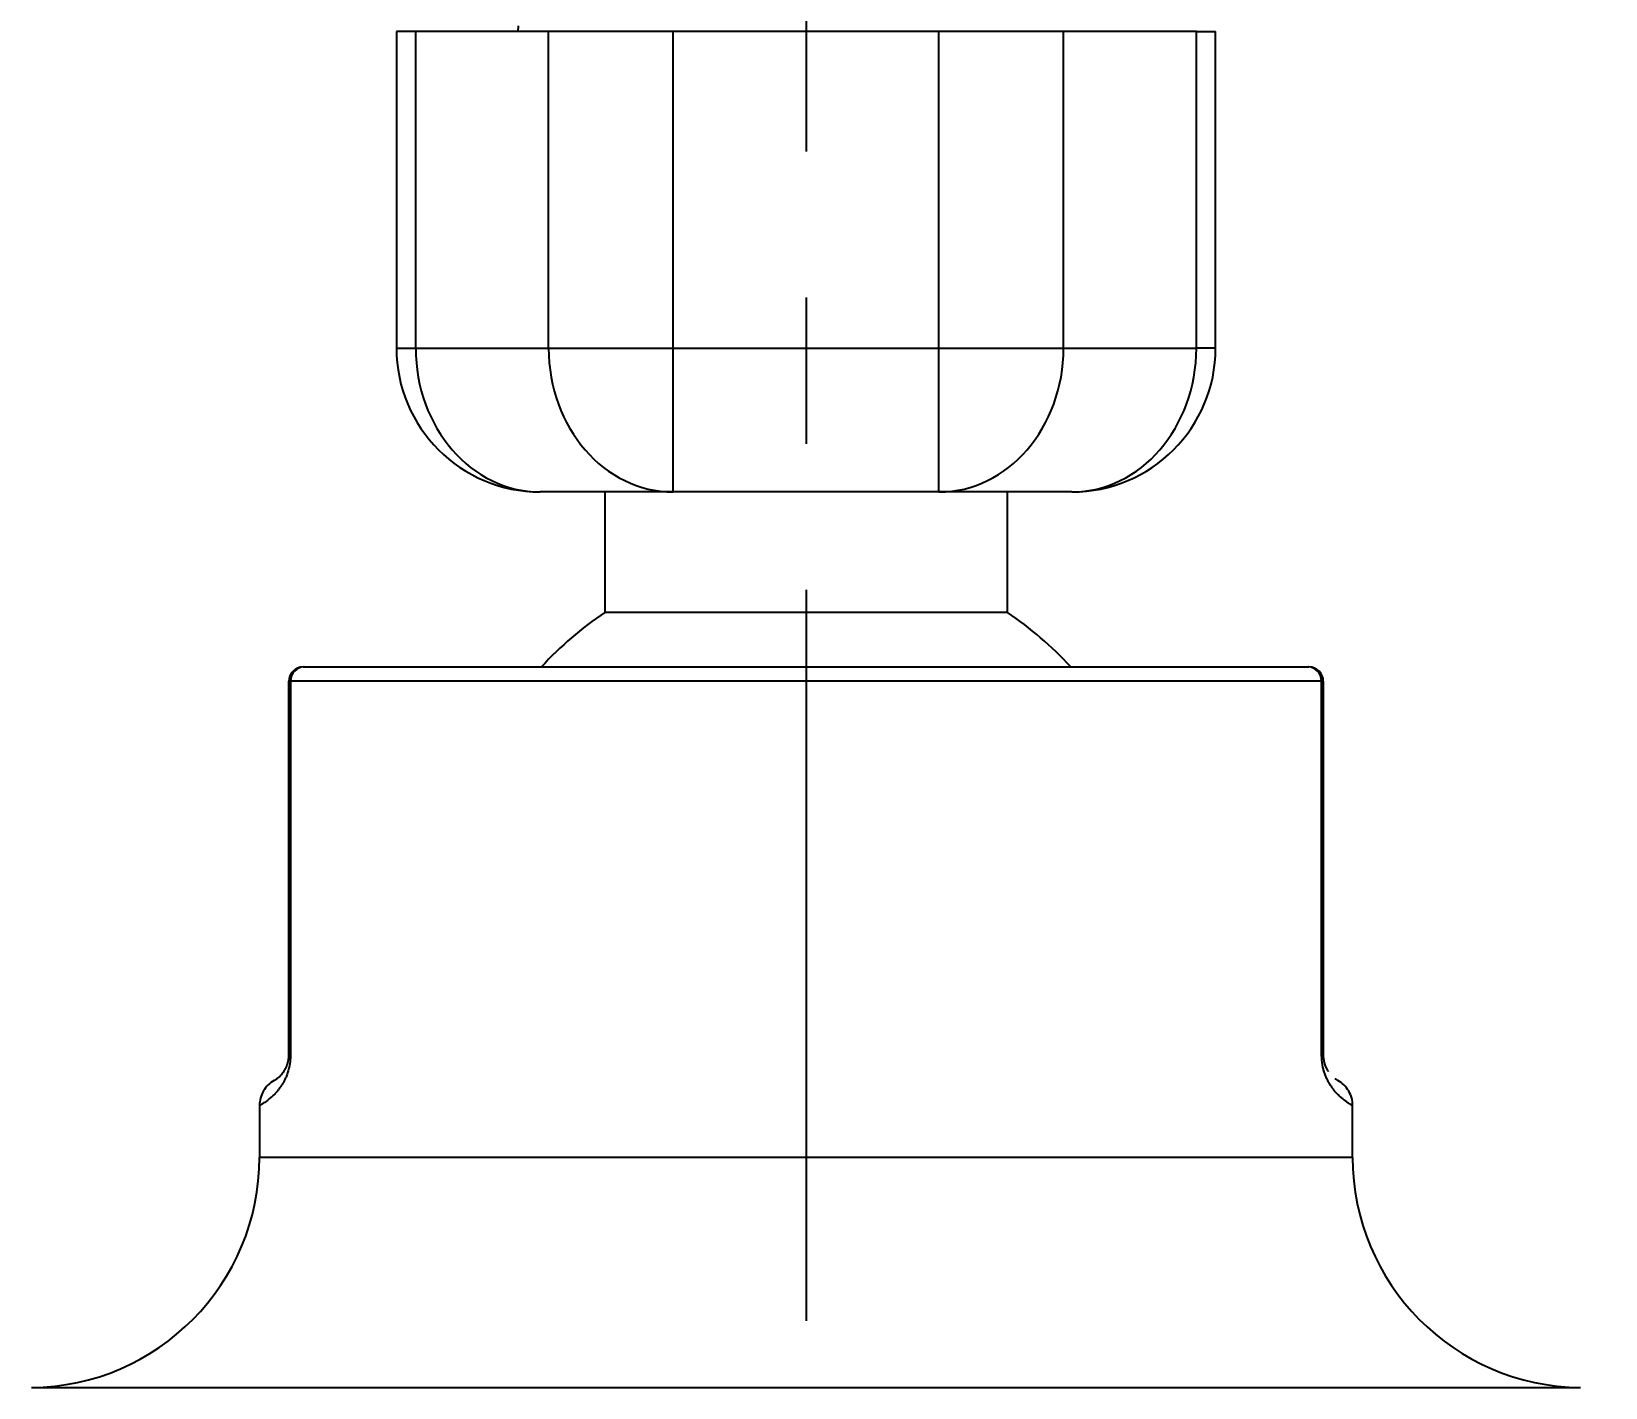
# Model space of a CAD drawing. Header units: millimetres. Extents: x 6110 to 6704, y -2661 to -1821.
# Drawn here: x 6477.58 to 6491.25, y -2062.29 to -2050.51 of the extents above; entities that cross this region are included whole.
import ezdxf

# ---------------------------------------------------------------- set-up
doc = ezdxf.new("R2010")
doc.units = ezdxf.units.MM
doc.header["$LTSCALE"] = 0.1
doc.linetypes.add('CENTERX2', pattern=[101.6, 63.5, -12.7, 12.7, -12.7])
doc.linetypes.add('HIDDEN2', pattern=[4.7625, 3.175, -1.5875])
doc.layers.add('1', color=4, linetype='HIDDEN2', lineweight=13)
doc.layers.add('DIM', color=3, linetype='Continuous', lineweight=9)
doc.layers.add('CENTER', color=1, linetype='CENTERX2')
doc.styles.get("Standard").update_dxf_attribs({"font": 'arial.ttf'})
doc.dimstyles.new('ISO-25', dxfattribs={"dimtxt": 2.5, "dimasz": 2.5, "dimexe": 1.25, "dimexo": 0.625, "dimtad": 1, "dimlfac": 5, "dimtxsty": 'Standard', "dimcen": 2.5, "dimadec": 0, "dimazin": 0, "dimtfac": 1, "dimtmove": 0, "dimatfit": 3, "dimfxl": 0, "dimarcsym": 0})

# ---------------------------------------------------------------- blocks, each defined once
blk = doc.blocks.new('*D91')
at = {"layer": 'Defpoints', "color": 0}
for p in [(6619.617, -2013.844), (6484.307, -2024.882), (6619.617, -2050.51)]:
    blk.add_point(p, dxfattribs=at)
at = {"layer": 'DIM', "color": 0, "lineweight": -2}
for p, q in [((6484.307, -2024.257), (6484.307, -2012.594)), ((6619.617, -2049.885), (6619.617, -2012.594)), ((6489.307, -2013.844), (6614.617, -2013.844))]:
    blk.add_line(p, q, dxfattribs=at)
at = {"layer": 'DIM', "color": 0}
for points in [[(6489.307, -2013.011), (6489.307, -2014.678), (6484.307, -2013.844)], [(6614.617, -2013.011), (6614.617, -2014.678), (6619.617, -2013.844)]]:
    blk.add_solid(points, dxfattribs=at)
at = {"layer": 'DIM', "color": 0, "insert": (6551.962, -2010.215), "char_height": 5, "attachment_point": 5}
blk.add_mtext('541,2', dxfattribs=at)
blk = doc.blocks.new('*D94')
at = {"layer": 'Defpoints', "color": 0}
for p in [(6619.617, -1993.26), (6619.617, -2013.844), (6456.182, -2064.09)]:
    blk.add_point(p, dxfattribs=at)
at = {"layer": 'DIM', "color": 0, "lineweight": -2}
for p, q in [((6456.182, -2063.465), (6456.182, -1992.01)), ((6619.617, -2013.219), (6619.617, -1992.01)), ((6461.182, -1993.26), (6614.617, -1993.26))]:
    blk.add_line(p, q, dxfattribs=at)
at = {"layer": 'DIM', "color": 0}
for points in [[(6461.182, -1992.427), (6461.182, -1994.093), (6456.182, -1993.26)], [(6614.617, -1992.427), (6614.617, -1994.093), (6619.617, -1993.26)]]:
    blk.add_solid(points, dxfattribs=at)
at = {"layer": 'DIM', "color": 0, "insert": (6537.9, -1989.63), "char_height": 5, "attachment_point": 5}
blk.add_mtext('653,7', dxfattribs=at)

msp = doc.modelspace()

# ---------------------------------------------------------------- hatches: boundary and pattern name
at = {"layer": 'DIM'}
h = msp.add_hatch(dxfattribs=at)
h.set_pattern_fill('ANSI31', color=2)
edge = h.paths.add_edge_path()
edge.add_line((6619.617, -2595.98), (6619.617, -1962.206))
edge.add_line((6634.617, -1966.11), (6619.617, -1966.11))
edge.add_line((6634.617, -2610.98), (6634.617, -1966.11))
edge.add_line((6634.617, -2610.98), (6184.457, -2610.98))
edge.add_line((6619.617, -2595.98), (6184.457, -2595.98))
edge.add_line((6184.457, -2610.98), (6184.457, -2595.98))

# ---------------------------------------------------------------- linework, layer by layer
at = {"layer": '1', "color": 7, "linetype": 'Continuous', "lineweight": -3}
for p, q in [((6481.804, -2050.46), (6481.801, -2050.51)), ((6480.747, -2050.51), (6480.747, -2053.26)), ((6480.915, -2050.51), (6480.747, -2050.51)), ((6482.07, -2050.51), (6480.915, -2050.51)), ((6480.915, -2053.26), (6480.915, -2050.51)), ((6483.152, -2050.51), (6482.07, -2050.51)), ((6482.07, -2053.26), (6482.07, -2050.51)), ((6485.462, -2050.51), (6483.152, -2050.51)), ((6483.152, -2053.26), (6483.152, -2050.51)), ((6486.544, -2050.51), (6485.462, -2050.51)), ((6485.462, -2053.26), (6485.462, -2050.51)), ((6487.699, -2050.51), (6486.544, -2050.51)), ((6486.544, -2053.26), (6486.544, -2050.51)), ((6487.699, -2050.51), (6487.866, -2050.51)), ((6487.699, -2053.26), (6487.699, -2050.51)), ((6487.866, -2053.26), (6487.866, -2050.51)), ((6480.747, -2053.26), (6480.915, -2053.26)), ((6480.915, -2053.26), (6482.07, -2053.26)), ((6482.07, -2053.26), (6483.152, -2053.26)), ((6483.152, -2054.51), (6483.152, -2053.26)), ((6483.152, -2053.26), (6485.462, -2053.26)), ((6485.462, -2053.26), (6486.544, -2053.26)), ((6485.462, -2054.51), (6485.462, -2053.26)), ((6486.544, -2053.26), (6487.699, -2053.26)), ((6487.866, -2053.26), (6487.699, -2053.26)), ((6483.152, -2054.51), (6481.997, -2054.51)), ((6482.557, -2054.51), (6482.557, -2055.557)), ((6485.462, -2054.51), (6483.152, -2054.51)), ((6486.616, -2054.51), (6485.462, -2054.51)), ((6486.057, -2055.557), (6486.057, -2054.51)), ((6486.057, -2055.557), (6482.557, -2055.557)), ((6479.937, -2056.03), (6479.944, -2056.03)), ((6479.944, -2056.03), (6488.669, -2056.03)), ((6488.669, -2056.03), (6488.677, -2056.03)), ((6479.826, -2056.155), (6479.812, -2056.155)), ((6479.812, -2059.405), (6479.812, -2056.155)), ((6488.787, -2056.155), (6479.826, -2056.155)), ((6479.826, -2056.155), (6479.826, -2059.405)), ((6488.802, -2056.155), (6488.787, -2056.155)), ((6488.787, -2059.405), (6488.787, -2056.155)), ((6488.802, -2056.155), (6488.802, -2059.405)), ((6479.812, -2059.405), (6479.826, -2059.405)), ((6488.802, -2059.405), (6488.787, -2059.405)), ((6479.557, -2059.841), (6479.557, -2060.291)), ((6489.057, -2060.291), (6489.057, -2059.841)), ((6484.307, -2060.291), (6479.557, -2060.291)), ((6489.057, -2060.291), (6484.307, -2060.291)), ((6477.576, -2062.291), (6484.307, -2062.291)), ((6484.307, -2062.291), (6491.038, -2062.291))]:
    msp.add_line(p, q, dxfattribs=at)
for centre, radius, start, end in [((6481.997, -2053.26), 1.25, 180, 270), ((6486.616, -2053.26), 1.25, 270, 0), ((6484.307, -2058.146), 3.125, 124.0558, 137.3812), ((6484.307, -2058.146), 3.125, 42.6181, 55.9442), ((6479.937, -2056.155), 0.125, 90, 180), ((6488.677, -2056.155), 0.125, 0, 90), ((6477.557, -2060.291), 2, 270.5348, 0), ((6491.057, -2060.291), 2, 180, 269.4652)]:
    msp.add_arc(centre, radius, start, end, dxfattribs=at)
for centre, major_axis, ratio, start_param, end_param in [((6481.997, -2053.26), (0, -1.25), 0.866025, 4.712389, 6.283185), ((6483.152, -2053.26), (0, -1.25), 0.866025, 4.712389, 6.283185), ((6485.462, -2053.26), (0, 1.25), 0.866025, 3.141593, 4.712389), ((6486.616, -2053.26), (0, 1.25), 0.866025, 3.141593, 4.712389), ((6479.944, -2056.155), (0, 0.125), 0.943269, 0, 1.570796), ((6488.669, -2056.155), (0, 0.125), 0.943269, 4.712389, 6.283185)]:
    msp.add_ellipse(centre, major_axis=major_axis, ratio=ratio, start_param=start_param, end_param=end_param, dxfattribs=at)
for points, knots in [([(6479.826, -2059.405), (6479.826, -2059.406), (6479.826, -2059.408), (6479.826, -2059.411), (6479.826, -2059.414), (6479.826, -2059.417), (6479.826, -2059.42), (6479.826, -2059.423), (6479.826, -2059.426), (6479.826, -2059.428), (6479.826, -2059.431), (6479.825, -2059.434), (6479.825, -2059.437), (6479.825, -2059.44), (6479.825, -2059.443), (6479.825, -2059.446), (6479.824, -2059.449), (6479.824, -2059.452), (6479.824, -2059.455), (6479.823, -2059.458), (6479.823, -2059.461), (6479.823, -2059.464), (6479.822, -2059.467), (6479.822, -2059.47), (6479.821, -2059.473), (6479.821, -2059.475), (6479.821, -2059.478), (6479.82, -2059.481), (6479.82, -2059.484), (6479.819, -2059.487), (6479.819, -2059.49), (6479.818, -2059.493), (6479.817, -2059.496), (6479.817, -2059.499), (6479.816, -2059.501), (6479.816, -2059.504), (6479.814, -2059.513), (6479.81, -2059.528), (6479.804, -2059.549), (6479.797, -2059.568), (6479.789, -2059.591), (6479.778, -2059.615), (6479.764, -2059.641), (6479.749, -2059.666), (6479.735, -2059.686), (6479.723, -2059.702), (6479.713, -2059.715), (6479.702, -2059.727), (6479.691, -2059.739), (6479.677, -2059.754), (6479.658, -2059.771), (6479.63, -2059.794), (6479.601, -2059.816), (6479.576, -2059.831), (6479.56, -2059.839), (6479.557, -2059.841), (6479.557, -2059.841), (6479.557, -2059.841)], [0, 0, 0, 0, 0.001698, 0.003394, 0.00509, 0.006785, 0.008482, 0.010179, 0.011878, 0.01358, 0.015284, 0.016992, 0.018704, 0.020421, 0.022143, 0.023871, 0.025605, 0.027346, 0.029095, 0.030851, 0.032616, 0.034391, 0.036175, 0.037969, 0.039774, 0.04159, 0.043417, 0.045257, 0.047109, 0.048975, 0.050853, 0.052746, 0.054653, 0.056575, 0.058512, 0.060464, 0.062433, 0.077166, 0.092627, 0.108929, 0.126171, 0.153996, 0.184075, 0.216585, 0.251665, 0.275281, 0.299567, 0.324543, 0.350227, 0.376635, 0.435322, 0.501184, 0.621234, 0.749856, 0.867977, 0.999655, 1, 1, 1, 1]), ([(6479.685, -2059.623), (6479.685, -2059.623), (6479.686, -2059.622), (6479.692, -2059.618), (6479.703, -2059.611), (6479.715, -2059.602), (6479.728, -2059.592), (6479.738, -2059.583), (6479.749, -2059.571), (6479.759, -2059.559), (6479.767, -2059.548), (6479.774, -2059.537), (6479.781, -2059.526), (6479.786, -2059.517), (6479.789, -2059.51), (6479.79, -2059.508), (6479.791, -2059.505), (6479.792, -2059.502), (6479.794, -2059.499), (6479.795, -2059.496), (6479.796, -2059.493), (6479.797, -2059.49), (6479.798, -2059.487), (6479.799, -2059.484), (6479.8, -2059.481), (6479.801, -2059.478), (6479.802, -2059.475), (6479.803, -2059.472), (6479.804, -2059.469), (6479.804, -2059.466), (6479.805, -2059.463), (6479.806, -2059.46), (6479.807, -2059.457), (6479.807, -2059.454), (6479.808, -2059.45), (6479.808, -2059.447), (6479.809, -2059.444), (6479.81, -2059.441), (6479.81, -2059.438), (6479.81, -2059.434), (6479.811, -2059.431), (6479.811, -2059.428), (6479.811, -2059.425), (6479.812, -2059.421), (6479.812, -2059.418), (6479.812, -2059.415), (6479.812, -2059.411), (6479.812, -2059.408), (6479.812, -2059.406), (6479.812, -2059.405)], [0, 0, 0, 0, 0.128939, 0.255889, 0.379041, 0.498495, 0.567409, 0.632048, 0.692449, 0.748655, 0.783903, 0.816515, 0.846521, 0.873956, 0.87971, 0.885319, 0.890784, 0.896104, 0.901282, 0.906318, 0.911213, 0.915967, 0.920582, 0.92506, 0.9294, 0.933605, 0.937676, 0.941616, 0.945424, 0.949105, 0.95266, 0.956091, 0.959402, 0.962595, 0.965674, 0.968643, 0.971507, 0.974269, 0.976936, 0.979513, 0.982008, 0.984427, 0.986778, 0.98907, 0.991314, 0.993517, 0.995692, 0.997849, 1, 1, 1, 1]), ([(6489.057, -2059.841), (6489.057, -2059.841), (6489.055, -2059.84), (6489.048, -2059.837), (6489.037, -2059.83), (6489.021, -2059.821), (6489.001, -2059.807), (6488.979, -2059.79), (6488.956, -2059.771), (6488.935, -2059.752), (6488.915, -2059.732), (6488.898, -2059.711), (6488.883, -2059.691), (6488.87, -2059.674), (6488.861, -2059.659), (6488.852, -2059.645), (6488.844, -2059.631), (6488.837, -2059.617), (6488.83, -2059.602), (6488.824, -2059.587), (6488.818, -2059.572), (6488.812, -2059.556), (6488.807, -2059.54), (6488.803, -2059.524), (6488.799, -2059.511), (6488.797, -2059.501), (6488.796, -2059.495), (6488.795, -2059.489), (6488.794, -2059.483), (6488.793, -2059.477), (6488.792, -2059.471), (6488.791, -2059.465), (6488.791, -2059.459), (6488.79, -2059.453), (6488.789, -2059.447), (6488.789, -2059.441), (6488.788, -2059.435), (6488.788, -2059.429), (6488.788, -2059.423), (6488.788, -2059.417), (6488.787, -2059.411), (6488.787, -2059.407), (6488.787, -2059.405)], [0, 0, 0, 0, 0.088592, 0.17185, 0.248946, 0.335609, 0.418548, 0.497836, 0.563974, 0.622862, 0.666672, 0.708498, 0.748424, 0.770778, 0.791661, 0.811103, 0.827462, 0.843348, 0.858792, 0.873824, 0.887748, 0.901046, 0.913767, 0.925965, 0.937703, 0.941721, 0.945674, 0.949566, 0.9534, 0.957182, 0.960913, 0.9646, 0.968246, 0.971855, 0.975432, 0.978983, 0.982512, 0.986023, 0.989523, 0.993015, 0.996506, 1, 1, 1, 1]), ([(6488.802, -2059.405), (6488.802, -2059.405), (6488.802, -2059.406), (6488.802, -2059.408), (6488.802, -2059.41), (6488.802, -2059.412), (6488.802, -2059.414), (6488.802, -2059.415), (6488.802, -2059.417), (6488.802, -2059.419), (6488.802, -2059.421), (6488.802, -2059.422), (6488.802, -2059.424), (6488.802, -2059.426), (6488.803, -2059.427), (6488.803, -2059.429), (6488.803, -2059.431), (6488.803, -2059.433), (6488.803, -2059.434), (6488.804, -2059.436), (6488.804, -2059.438), (6488.804, -2059.44), (6488.804, -2059.441), (6488.805, -2059.443), (6488.805, -2059.445), (6488.805, -2059.446), (6488.805, -2059.448), (6488.806, -2059.45), (6488.806, -2059.451), (6488.806, -2059.453), (6488.807, -2059.455), (6488.807, -2059.456), (6488.807, -2059.458), (6488.808, -2059.46), (6488.808, -2059.461), (6488.808, -2059.463), (6488.809, -2059.465), (6488.809, -2059.466), (6488.81, -2059.468), (6488.81, -2059.47), (6488.811, -2059.471), (6488.811, -2059.473), (6488.812, -2059.474), (6488.812, -2059.476), (6488.812, -2059.478), (6488.813, -2059.479), (6488.813, -2059.481), (6488.814, -2059.482), (6488.814, -2059.484), (6488.815, -2059.486), (6488.816, -2059.487), (6488.816, -2059.489), (6488.817, -2059.49), (6488.817, -2059.492), (6488.818, -2059.493), (6488.818, -2059.495), (6488.819, -2059.497), (6488.82, -2059.498), (6488.82, -2059.5), (6488.821, -2059.501), (6488.822, -2059.503), (6488.822, -2059.504), (6488.823, -2059.506), (6488.824, -2059.507), (6488.824, -2059.509), (6488.825, -2059.51), (6488.826, -2059.512), (6488.828, -2059.516), (6488.831, -2059.523), (6488.837, -2059.532), (6488.841, -2059.539), (6488.844, -2059.543), (6488.844, -2059.545)], [0, 0, 0, 0, 0.005486, 0.010973, 0.016471, 0.021986, 0.027526, 0.033101, 0.038717, 0.044383, 0.050105, 0.05589, 0.061747, 0.067681, 0.073699, 0.079807, 0.086011, 0.092316, 0.098729, 0.105254, 0.111896, 0.118659, 0.125549, 0.132569, 0.139722, 0.147014, 0.154446, 0.162023, 0.169748, 0.177623, 0.185652, 0.193836, 0.202178, 0.210682, 0.219348, 0.228179, 0.237177, 0.246343, 0.255681, 0.26519, 0.274873, 0.284731, 0.294766, 0.304978, 0.31537, 0.325943, 0.336697, 0.347633, 0.358753, 0.370058, 0.381549, 0.393226, 0.40509, 0.417142, 0.429384, 0.441814, 0.454436, 0.467248, 0.480252, 0.493448, 0.506837, 0.520419, 0.534196, 0.548167, 0.562332, 0.576694, 0.591251, 0.606004, 0.710587, 0.823099, 0.94364, 1, 1, 1, 1]), ([(6479.685, -2059.623), (6479.665, -2059.634), (6479.63, -2059.66), (6479.588, -2059.713), (6479.563, -2059.775), (6479.557, -2059.819), (6479.557, -2059.841)], [0, 0, 0, 0, 0.245564, 0.5, 0.754435, 1, 1, 1, 1]), ([(6488.903, -2059.606), (6488.905, -2059.607), (6488.91, -2059.611), (6488.917, -2059.616), (6488.924, -2059.62), (6488.928, -2059.622), (6488.929, -2059.623), (6488.929, -2059.623), (6488.929, -2059.623)], [0, 0, 0, 0, 0.081173, 0.301489, 0.527276, 0.758646, 0.995702, 1, 1, 1, 1]), ([(6489.057, -2059.841), (6489.057, -2059.819), (6489.051, -2059.775), (6489.025, -2059.713), (6488.984, -2059.66), (6488.948, -2059.634), (6488.929, -2059.623)], [0, 0, 0, 0, 0.245565, 0.5, 0.754436, 1, 1, 1, 1])]:
    msp.add_open_spline(points, degree=3, knots=knots, dxfattribs=at)
at = {"layer": 'CENTER'}
msp.add_line((6484.307, -2024.882), (6484.307, -2124.04), dxfattribs=at)

# ---------------------------------------------------------------- dimensions: what is measured, and where the dimension line sits
at = {"layer": 'DIM'}
for base, p1, p2, picture, middle in [((6619.617, -1993.26), (6456.182, -2064.09), (6619.617, -2013.844), '*D94', (6537.9, -1989.63)), ((6619.617, -2013.844), (6484.307, -2024.882), (6619.617, -2050.51), '*D91', (6551.962, -2010.215))]:
    dim = msp.add_linear_dim(base=base, p1=p1, p2=p2, dimstyle='ISO-25', override={"dimtxt": 5, "dimasz": 5, "dimdec": 1, "dimlfac": 4, "dimadec": 1, "dimtdec": 1, "dimfxl": 1.25, "dimtfill": 1}, dxfattribs=at)
    dim.commit()
    dim.dimension.update_dxf_attribs({"geometry": picture, "text_midpoint": middle})

doc.saveas('drawing.dxf')
